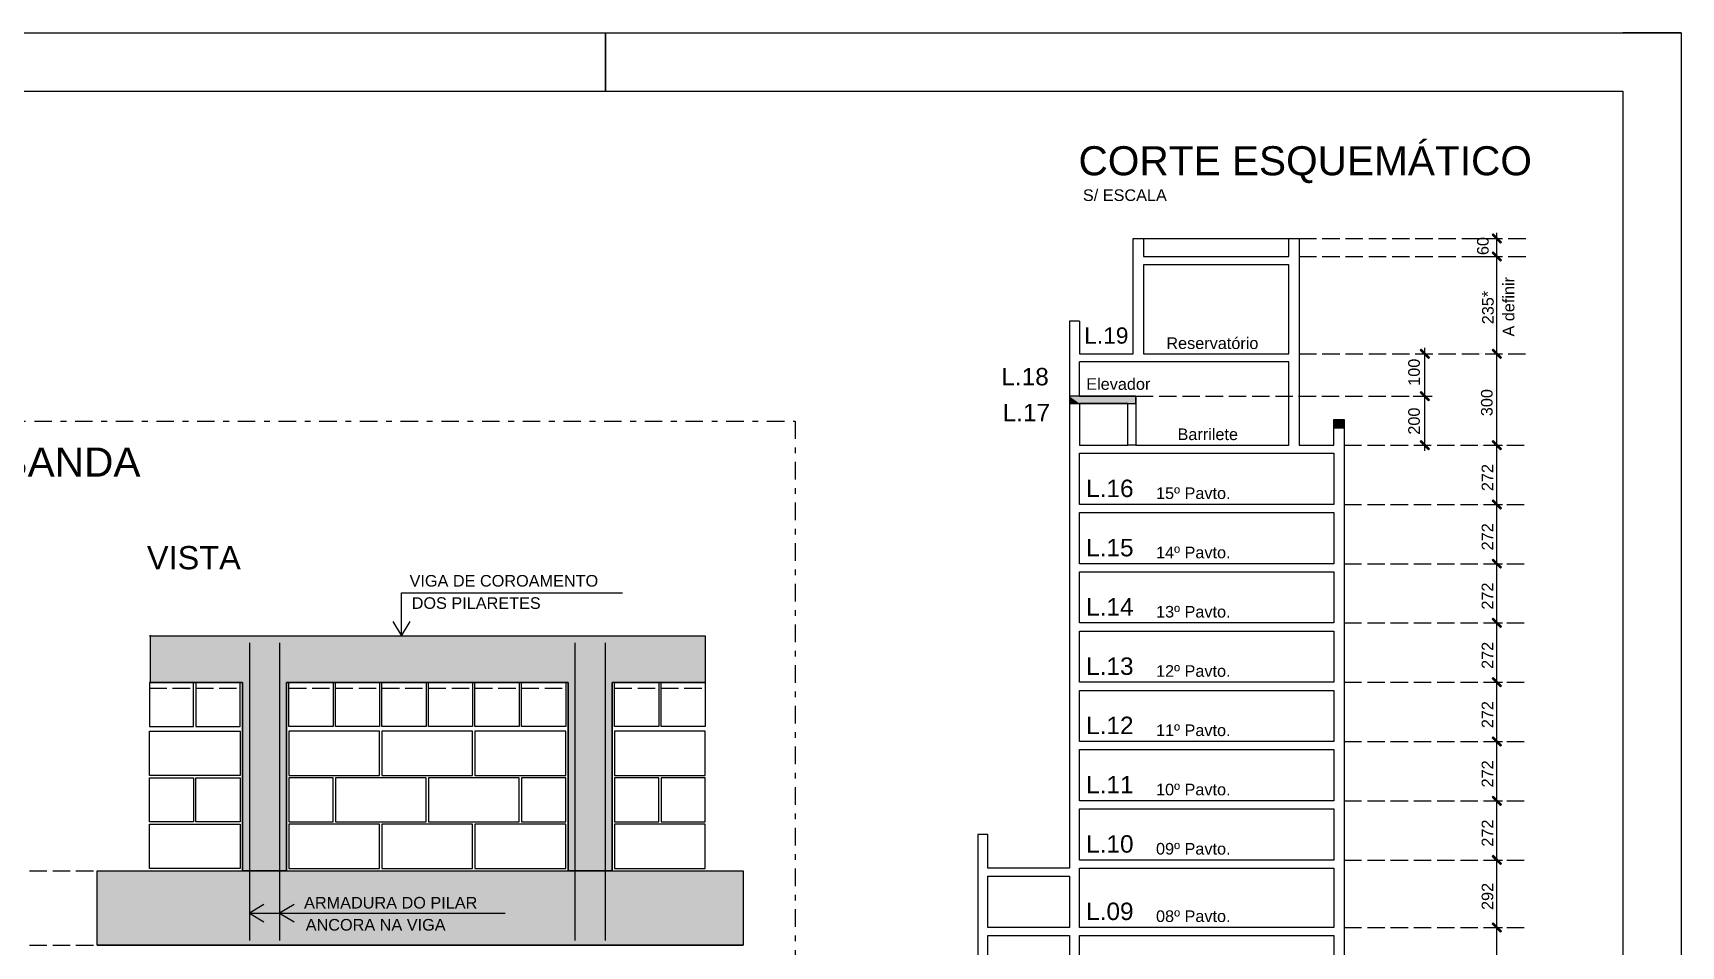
# Model space of a CAD drawing. Extents: x 0 to 95, y 0 to 59.4.
# Drawn here: x 66.65 to 95, y 43.68 to 59.4 of the extents above; entities that cross this region are included whole.
import ezdxf

# ---------------------------------------------------------------- set-up
doc = ezdxf.new("R2010")
doc.units = 0
doc.header["$MEASUREMENT"] = 0
doc.linetypes.add('ESTILO_TQS_0003', pattern=[0.9199999999999999, 0.3, -0.15, 0.02, -0.15, 0.3])
doc.linetypes.add('ESTILO_TQS_0005', pattern=[0.4, 0.3, -0.1])
for name, color, linetype in [('1', 1, 'CONTINUOUS'), ('2', 2, 'CONTINUOUS'), ('21', 254, 'CONTINUOUS'), ('3', 3, 'CONTINUOUS'), ('4', 4, 'CONTINUOUS'), ('5', 5, 'CONTINUOUS'), ('7', 7, 'CONTINUOUS'), ('8', 8, 'CONTINUOUS')]:
    doc.layers.add(name, color=color, linetype=linetype)
doc.styles.add('TQS_ARIAL', font='arial.ttf')

msp = doc.modelspace()

# ---------------------------------------------------------------- linework, layer by layer
at = {"layer": '1', "linetype": 'Continuous'}
for p, q in [((85.754225, 55.861164), (88.254225, 55.861164)), ((91.55344, 55.861164), (91.930287, 55.861164)), ((91.830287, 55.450056), (91.830287, 55.961164)), ((91.830287, 53.777972), (91.830287, 55.650056)), ((91.443505, 55.550056), (91.930287, 55.550056)), ((91.786896, 55.550056), (91.930287, 55.550056)), ((90.477051, 53.877972), (90.69243, 53.877972)), ((90.59243, 53.046331), (90.59243, 53.977972)), ((91.6586, 53.877972), (91.930287, 53.877972)), ((91.661952, 53.877972), (91.930287, 53.877972)), ((91.830287, 52.204828), (91.830287, 53.977972)), ((90.391484, 53.146331), (90.69243, 53.146331)), ((90.420743, 53.146331), (90.69243, 53.146331)), ((90.59243, 52.204828), (90.59243, 53.246331)), ((90.420743, 52.304828), (90.69243, 52.304828)), ((91.6586, 52.304828), (91.930287, 52.304828)), ((91.6936, 52.304828), (91.930287, 52.304828)), ((91.830287, 51.184828), (91.830287, 52.404828)), ((91.830287, 50.164828), (91.830287, 51.384828)), ((91.6586, 51.284828), (91.930287, 51.284828)), ((91.6936, 51.284828), (91.930287, 51.284828)), ((91.6586, 50.264828), (91.930287, 50.264828)), ((91.6936, 50.264828), (91.930287, 50.264828)), ((91.830287, 49.144828), (91.830287, 50.364828)), ((91.830287, 48.124828), (91.830287, 49.344828)), ((91.6586, 49.244828), (91.930287, 49.244828)), ((91.6936, 49.244828), (91.930287, 49.244828)), ((91.6586, 48.224828), (91.930287, 48.224828)), ((91.6936, 48.224828), (91.930287, 48.224828)), ((91.830287, 47.104828), (91.830287, 48.324828)), ((91.6586, 47.204828), (91.930287, 47.204828)), ((91.6936, 47.204828), (91.930287, 47.204828)), ((91.830287, 46.084828), (91.830287, 47.304828)), ((91.830287, 45.064828), (91.830287, 46.284828)), ((91.6586, 46.184828), (91.930287, 46.184828)), ((91.6936, 46.184828), (91.930287, 46.184828)), ((91.6586, 45.164828), (91.930287, 45.164828)), ((91.6936, 45.164828), (91.930287, 45.164828)), ((91.830287, 43.904828), (91.830287, 45.264828)), ((91.6586, 44.004828), (91.930287, 44.004828)), ((91.6936, 44.004828), (91.930287, 44.004828)), ((91.830287, 42.884828), (91.830287, 44.104828))]:
    msp.add_line(p, q, dxfattribs=at)
at = {"layer": '1', "linetype": 'ESTILO_TQS_0005'}
for p, q in [((88.429225, 55.861164), (92.337975, 55.861164)), ((88.429225, 55.550056), (92.337975, 55.550056)), ((88.429225, 53.877972), (92.324877, 53.877972)), ((85.622117, 53.146331), (90.7711, 53.146331)), ((89.204225, 52.304828), (92.337975, 52.304828)), ((89.204225, 51.284828), (92.337975, 51.284828)), ((89.204225, 50.264828), (92.337975, 50.264828)), ((89.204225, 49.244828), (92.337975, 49.244828)), ((89.204225, 48.224828), (92.337975, 48.224828)), ((89.204225, 47.204828), (92.337975, 47.204828)), ((89.204225, 46.184828), (92.337975, 46.184828)), ((89.204225, 45.164828), (92.337975, 45.164828)), ((89.204225, 44.004828), (92.337975, 44.004828))]:
    msp.add_line(p, q, dxfattribs=at)
at = {"layer": '1', "linetype": 'Continuous'}
for points in [[(39.500016, 59.400071), (58.000016, 59.400071), (58.000016, 58.400071), (58.000016, 59.400071), (76.500016, 59.400071), (76.500016, 58.400071), (76.500016, 59.400071), (95.000016, 59.400071), (94.000016, 59.400071), (95.000016, 59.400071), (95.000016, 29.700071), (94.000016, 29.700071), (95.000016, 29.700071), (95.000016, 7.1e-05), (76.500016, 7.1e-05), (76.500016, 1.000071), (76.500016, 7.1e-05), (58.000016, 7.1e-05), (58.000016, 1.000071), (58.000016, 7.1e-05), (39.500016, 7.1e-05)], [(91.909847, 55.799281), (91.766942, 55.942186), (91.749264, 55.924509), (91.89217, 55.781603), (91.909847, 55.799281)], [(91.909847, 55.488173), (91.766942, 55.631078), (91.749264, 55.613401), (91.89217, 55.470495), (91.909847, 55.488173)], [(91.909847, 55.488173), (91.766942, 55.631078), (91.749264, 55.613401), (91.89217, 55.470495), (91.909847, 55.488173)], [(90.67199, 53.816089), (90.529085, 53.958994), (90.511407, 53.941317), (90.654312, 53.798411), (90.67199, 53.816089)], [(91.909847, 53.816089), (91.766942, 53.958994), (91.749264, 53.941317), (91.89217, 53.798411), (91.909847, 53.816089)], [(91.909847, 53.816089), (91.766942, 53.958994), (91.749264, 53.941317), (91.89217, 53.798411), (91.909847, 53.816089)], [(90.67199, 53.084448), (90.529085, 53.227354), (90.511407, 53.209676), (90.654312, 53.06677), (90.67199, 53.084448)], [(90.67199, 53.084448), (90.529085, 53.227354), (90.511407, 53.209676), (90.654312, 53.06677), (90.67199, 53.084448)], [(90.67199, 52.242945), (90.529085, 52.38585), (90.511407, 52.368172), (90.654312, 52.225267), (90.67199, 52.242945)], [(91.909847, 52.242945), (91.766942, 52.38585), (91.749264, 52.368172), (91.89217, 52.225267), (91.909847, 52.242945)], [(91.909847, 52.242945), (91.766942, 52.38585), (91.749264, 52.368172), (91.89217, 52.225267), (91.909847, 52.242945)], [(91.909847, 51.222945), (91.766942, 51.36585), (91.749264, 51.348172), (91.89217, 51.205267), (91.909847, 51.222945)], [(91.909847, 51.222945), (91.766942, 51.36585), (91.749264, 51.348172), (91.89217, 51.205267), (91.909847, 51.222945)], [(91.909847, 50.202945), (91.766942, 50.34585), (91.749264, 50.328172), (91.89217, 50.185267), (91.909847, 50.202945)], [(91.909847, 50.202945), (91.766942, 50.34585), (91.749264, 50.328172), (91.89217, 50.185267), (91.909847, 50.202945)], [(72.989726, 49.02121), (72.989726, 49.76427), (76.793649, 49.76427)], [(91.909847, 49.182945), (91.766942, 49.32585), (91.749264, 49.308172), (91.89217, 49.165267), (91.909847, 49.182945)], [(91.909847, 49.182945), (91.766942, 49.32585), (91.749264, 49.308172), (91.89217, 49.165267), (91.909847, 49.182945)], [(91.909847, 48.162945), (91.766942, 48.30585), (91.749264, 48.288172), (91.89217, 48.145267), (91.909847, 48.162945)], [(91.909847, 48.162945), (91.766942, 48.30585), (91.749264, 48.288172), (91.89217, 48.145267), (91.909847, 48.162945)], [(91.909847, 47.142945), (91.766942, 47.28585), (91.749264, 47.268172), (91.89217, 47.125267), (91.909847, 47.142945)], [(91.909847, 47.142945), (91.766942, 47.28585), (91.749264, 47.268172), (91.89217, 47.125267), (91.909847, 47.142945)], [(91.909847, 46.122945), (91.766942, 46.26585), (91.749264, 46.248172), (91.89217, 46.105267), (91.909847, 46.122945)], [(91.909847, 46.122945), (91.766942, 46.26585), (91.749264, 46.248172), (91.89217, 46.105267), (91.909847, 46.122945)], [(91.909847, 45.102945), (91.766942, 45.24585), (91.749264, 45.228172), (91.89217, 45.085267), (91.909847, 45.102945)], [(91.909847, 45.102945), (91.766942, 45.24585), (91.749264, 45.228172), (91.89217, 45.085267), (91.909847, 45.102945)], [(70.375269, 44.249023), (74.773704, 44.249023)], [(91.909847, 43.942945), (91.766942, 44.08585), (91.749264, 44.068172), (91.89217, 43.925267), (91.909847, 43.942945)], [(91.909847, 43.942945), (91.766942, 44.08585), (91.749264, 44.068172), (91.89217, 43.925267), (91.909847, 43.942945)]]:
    msp.add_lwpolyline(points, dxfattribs=at)
for points in [[(91.909847, 55.799281), (91.766942, 55.942186), (91.749264, 55.924509)], [(91.909847, 55.799281), (91.749264, 55.924509), (91.89217, 55.781603)], [(91.909847, 55.488173), (91.766942, 55.631078), (91.749264, 55.613401)], [(91.909847, 55.488173), (91.766942, 55.631078), (91.749264, 55.613401)], [(91.909847, 55.488173), (91.749264, 55.613401), (91.89217, 55.470495)], [(91.909847, 55.488173), (91.749264, 55.613401), (91.89217, 55.470495)], [(91.909847, 55.799281), (91.89217, 55.781603), (91.909847, 55.799281)], [(91.909847, 55.488173), (91.89217, 55.470495), (91.909847, 55.488173)], [(91.909847, 55.488173), (91.89217, 55.470495), (91.909847, 55.488173)], [(90.67199, 53.816089), (90.529085, 53.958994), (90.511407, 53.941317)], [(90.67199, 53.816089), (90.511407, 53.941317), (90.654312, 53.798411)], [(91.909847, 53.816089), (91.766942, 53.958994), (91.749264, 53.941317)], [(91.909847, 53.816089), (91.766942, 53.958994), (91.749264, 53.941317)], [(91.909847, 53.816089), (91.749264, 53.941317), (91.89217, 53.798411)], [(91.909847, 53.816089), (91.749264, 53.941317), (91.89217, 53.798411)], [(90.67199, 53.816089), (90.654312, 53.798411), (90.67199, 53.816089)], [(91.909847, 53.816089), (91.89217, 53.798411), (91.909847, 53.816089)], [(91.909847, 53.816089), (91.89217, 53.798411), (91.909847, 53.816089)], [(90.67199, 53.084448), (90.529085, 53.227354), (90.511407, 53.209676)], [(90.67199, 53.084448), (90.529085, 53.227354), (90.511407, 53.209676)], [(90.67199, 53.084448), (90.511407, 53.209676), (90.654312, 53.06677)], [(90.67199, 53.084448), (90.511407, 53.209676), (90.654312, 53.06677)], [(90.67199, 53.084448), (90.654312, 53.06677), (90.67199, 53.084448)], [(90.67199, 53.084448), (90.654312, 53.06677), (90.67199, 53.084448)], [(90.67199, 52.242945), (90.529085, 52.38585), (90.511407, 52.368172)], [(90.67199, 52.242945), (90.511407, 52.368172), (90.654312, 52.225267)], [(90.67199, 52.242945), (90.654312, 52.225267), (90.67199, 52.242945)], [(91.909847, 52.242945), (91.766942, 52.38585), (91.749264, 52.368172)], [(91.909847, 52.242945), (91.766942, 52.38585), (91.749264, 52.368172)], [(91.909847, 52.242945), (91.749264, 52.368172), (91.89217, 52.225267)], [(91.909847, 52.242945), (91.749264, 52.368172), (91.89217, 52.225267)], [(91.909847, 52.242945), (91.89217, 52.225267), (91.909847, 52.242945)], [(91.909847, 52.242945), (91.89217, 52.225267), (91.909847, 52.242945)], [(91.909847, 51.222945), (91.766942, 51.36585), (91.749264, 51.348172)], [(91.909847, 51.222945), (91.766942, 51.36585), (91.749264, 51.348172)], [(91.909847, 51.222945), (91.749264, 51.348172), (91.89217, 51.205267)], [(91.909847, 51.222945), (91.749264, 51.348172), (91.89217, 51.205267)], [(91.909847, 51.222945), (91.89217, 51.205267), (91.909847, 51.222945)], [(91.909847, 51.222945), (91.89217, 51.205267), (91.909847, 51.222945)], [(91.909847, 50.202945), (91.766942, 50.34585), (91.749264, 50.328172)], [(91.909847, 50.202945), (91.766942, 50.34585), (91.749264, 50.328172)], [(91.909847, 50.202945), (91.749264, 50.328172), (91.89217, 50.185267)], [(91.909847, 50.202945), (91.749264, 50.328172), (91.89217, 50.185267)], [(91.909847, 50.202945), (91.89217, 50.185267), (91.909847, 50.202945)], [(91.909847, 50.202945), (91.89217, 50.185267), (91.909847, 50.202945)], [(91.909847, 49.182945), (91.766942, 49.32585), (91.749264, 49.308172)], [(91.909847, 49.182945), (91.766942, 49.32585), (91.749264, 49.308172)], [(91.909847, 49.182945), (91.749264, 49.308172), (91.89217, 49.165267)], [(91.909847, 49.182945), (91.749264, 49.308172), (91.89217, 49.165267)], [(91.909847, 49.182945), (91.89217, 49.165267), (91.909847, 49.182945)], [(91.909847, 49.182945), (91.89217, 49.165267), (91.909847, 49.182945)], [(91.909847, 48.162945), (91.766942, 48.30585), (91.749264, 48.288172)], [(91.909847, 48.162945), (91.766942, 48.30585), (91.749264, 48.288172)], [(91.909847, 48.162945), (91.749264, 48.288172), (91.89217, 48.145267)], [(91.909847, 48.162945), (91.749264, 48.288172), (91.89217, 48.145267)], [(91.909847, 48.162945), (91.89217, 48.145267), (91.909847, 48.162945)], [(91.909847, 48.162945), (91.89217, 48.145267), (91.909847, 48.162945)], [(91.909847, 47.142945), (91.766942, 47.28585), (91.749264, 47.268172)], [(91.909847, 47.142945), (91.766942, 47.28585), (91.749264, 47.268172)], [(91.909847, 47.142945), (91.749264, 47.268172), (91.89217, 47.125267)], [(91.909847, 47.142945), (91.749264, 47.268172), (91.89217, 47.125267)], [(91.909847, 47.142945), (91.89217, 47.125267), (91.909847, 47.142945)], [(91.909847, 47.142945), (91.89217, 47.125267), (91.909847, 47.142945)], [(91.909847, 46.122945), (91.766942, 46.26585), (91.749264, 46.248172)], [(91.909847, 46.122945), (91.766942, 46.26585), (91.749264, 46.248172)], [(91.909847, 46.122945), (91.749264, 46.248172), (91.89217, 46.105267)], [(91.909847, 46.122945), (91.749264, 46.248172), (91.89217, 46.105267)], [(91.909847, 46.122945), (91.89217, 46.105267), (91.909847, 46.122945)], [(91.909847, 46.122945), (91.89217, 46.105267), (91.909847, 46.122945)], [(91.909847, 45.102945), (91.766942, 45.24585), (91.749264, 45.228172)], [(91.909847, 45.102945), (91.766942, 45.24585), (91.749264, 45.228172)], [(91.909847, 45.102945), (91.749264, 45.228172), (91.89217, 45.085267)], [(91.909847, 45.102945), (91.749264, 45.228172), (91.89217, 45.085267)], [(91.909847, 45.102945), (91.89217, 45.085267), (91.909847, 45.102945)], [(91.909847, 45.102945), (91.89217, 45.085267), (91.909847, 45.102945)], [(91.909847, 43.942945), (91.766942, 44.08585), (91.749264, 44.068172)], [(91.909847, 43.942945), (91.766942, 44.08585), (91.749264, 44.068172)], [(91.909847, 43.942945), (91.749264, 44.068172), (91.89217, 43.925267)], [(91.909847, 43.942945), (91.749264, 44.068172), (91.89217, 43.925267)], [(91.909847, 43.942945), (91.89217, 43.925267), (91.909847, 43.942945)], [(91.909847, 43.942945), (91.89217, 43.925267), (91.909847, 43.942945)]]:
    msp.add_solid(points, dxfattribs=at)
at = {"layer": '2', "linetype": 'Continuous'}
for p, q in [((91.45344, 55.861164), (91.45344, 55.861164)), ((91.343505, 55.550056), (91.343505, 55.550056)), ((91.686896, 55.550056), (91.686896, 55.550056)), ((90.377051, 53.877972), (90.377051, 53.877972)), ((91.5586, 53.877972), (91.5586, 53.877972)), ((91.561952, 53.877972), (91.561952, 53.877972)), ((90.291484, 53.146331), (90.291484, 53.146331)), ((90.320743, 53.146331), (90.320743, 53.146331)), ((90.320743, 52.304828), (90.320743, 52.304828)), ((91.5586, 52.304828), (91.5586, 52.304828)), ((91.5936, 52.304828), (91.5936, 52.304828)), ((91.5586, 51.284828), (91.5586, 51.284828)), ((91.5936, 51.284828), (91.5936, 51.284828)), ((91.5586, 50.264828), (91.5586, 50.264828)), ((91.5936, 50.264828), (91.5936, 50.264828)), ((91.5586, 49.244828), (91.5586, 49.244828)), ((91.5936, 49.244828), (91.5936, 49.244828)), ((91.5586, 48.224828), (91.5586, 48.224828)), ((91.5936, 48.224828), (91.5936, 48.224828)), ((91.5586, 47.204828), (91.5586, 47.204828)), ((91.5936, 47.204828), (91.5936, 47.204828)), ((91.5586, 46.184828), (91.5586, 46.184828)), ((91.5936, 46.184828), (91.5936, 46.184828)), ((91.5586, 45.164828), (91.5586, 45.164828)), ((91.5936, 45.164828), (91.5936, 45.164828)), ((91.5586, 44.004828), (91.5586, 44.004828)), ((91.5936, 44.004828), (91.5936, 44.004828))]:
    msp.add_line(p, q, dxfattribs=at)
at = {"layer": '2', "linetype": 'ESTILO_TQS_0005'}
for p, q in [((68.655269, 48.12121), (69.415269, 48.12121)), ((69.455269, 48.12121), (70.215269, 48.12121)), ((71.055269, 48.12121), (71.815269, 48.12121)), ((71.855269, 48.12121), (72.615269, 48.12121)), ((72.655269, 48.12121), (73.415269, 48.12121)), ((73.455269, 48.12121), (74.215269, 48.12121)), ((74.255269, 48.12121), (75.015269, 48.12121)), ((75.055269, 48.12121), (75.815269, 48.12121)), ((76.655269, 48.12121), (77.415269, 48.12121)), ((77.455269, 48.12121), (78.215269, 48.12121)), ((64.992155, 44.98121), (67.757016, 44.98121)), ((64.992155, 43.70121), (67.757016, 43.70121))]:
    msp.add_line(p, q, dxfattribs=at)
at = {"layer": '2', "linetype": 'ESTILO_TQS_0003'}
msp.add_lwpolyline([(59.676814, 52.716188), (79.761438, 52.716188), (79.761438, 38.579884), (59.676814, 38.579884), (59.676814, 52.716188)], dxfattribs=at)
at = {"layer": '2', "linetype": 'Continuous'}
for points in [[(72.839726, 49.268352), (72.989726, 49.02121), (73.139726, 49.268352)], [(68.655269, 47.46121), (69.415269, 47.46121), (69.415269, 48.22121), (68.655269, 48.22121), (68.655269, 47.46121)], [(69.455269, 47.46121), (70.215269, 47.46121), (70.215269, 48.22121), (69.455269, 48.22121), (69.455269, 47.46121)], [(71.815269, 47.46121), (71.055269, 47.46121), (71.055269, 48.22121), (71.815269, 48.22121), (71.815269, 47.46121)], [(72.615269, 47.46121), (71.855269, 47.46121), (71.855269, 48.22121), (72.615269, 48.22121), (72.615269, 47.46121)], [(73.415269, 47.46121), (72.655269, 47.46121), (72.655269, 48.22121), (73.415269, 48.22121), (73.415269, 47.46121)], [(74.215269, 47.46121), (73.455269, 47.46121), (73.455269, 48.22121), (74.215269, 48.22121), (74.215269, 47.46121)], [(75.015269, 47.46121), (74.255269, 47.46121), (74.255269, 48.22121), (75.015269, 48.22121), (75.015269, 47.46121)], [(75.815269, 47.46121), (75.055269, 47.46121), (75.055269, 48.22121), (75.815269, 48.22121), (75.815269, 47.46121)], [(77.415269, 47.46121), (76.655269, 47.46121), (76.655269, 48.22121), (77.415269, 48.22121), (77.415269, 47.46121)], [(78.215269, 47.46121), (77.455269, 47.46121), (77.455269, 48.22121), (78.215269, 48.22121), (78.215269, 47.46121)], [(68.655269, 47.38121), (70.215269, 47.38121), (70.215269, 46.62121), (68.655269, 46.62121), (68.655269, 47.38121)], [(72.615269, 47.38121), (71.055269, 47.38121), (71.055269, 46.62121), (72.615269, 46.62121), (72.615269, 47.38121)], [(74.215269, 47.38121), (72.655269, 47.38121), (72.655269, 46.62121), (74.215269, 46.62121), (74.215269, 47.38121)], [(75.815269, 47.38121), (74.255269, 47.38121), (74.255269, 46.62121), (75.815269, 46.62121), (75.815269, 47.38121)], [(78.215269, 47.38121), (76.655269, 47.38121), (76.655269, 46.62121), (78.215269, 46.62121), (78.215269, 47.38121)], [(68.655269, 46.58121), (69.415269, 46.58121), (69.415269, 45.82121), (68.655269, 45.82121), (68.655269, 46.58121)], [(69.455269, 46.58121), (70.215269, 46.58121), (70.215269, 45.82121), (69.455269, 45.82121), (69.455269, 46.58121)], [(71.815269, 46.58121), (71.055269, 46.58121), (71.055269, 45.82121), (71.815269, 45.82121), (71.815269, 46.58121)], [(73.415269, 46.58121), (71.855269, 46.58121), (71.855269, 45.82121), (73.415269, 45.82121), (73.415269, 46.58121)], [(75.015269, 46.58121), (73.455269, 46.58121), (73.455269, 45.82121), (75.015269, 45.82121), (75.015269, 46.58121)], [(75.815269, 46.58121), (75.055269, 46.58121), (75.055269, 45.82121), (75.815269, 45.82121), (75.815269, 46.58121)], [(77.415269, 46.58121), (76.655269, 46.58121), (76.655269, 45.82121), (77.415269, 45.82121), (77.415269, 46.58121)], [(78.215269, 46.58121), (77.455269, 46.58121), (77.455269, 45.82121), (78.215269, 45.82121), (78.215269, 46.58121)], [(68.655269, 45.78121), (70.215269, 45.78121), (70.215269, 45.02121), (68.655269, 45.02121), (68.655269, 45.78121)], [(72.615269, 45.78121), (71.055269, 45.78121), (71.055269, 45.02121), (72.615269, 45.02121), (72.615269, 45.78121)], [(74.215269, 45.78121), (72.655269, 45.78121), (72.655269, 45.02121), (74.215269, 45.02121), (74.215269, 45.78121)], [(75.815269, 45.78121), (74.255269, 45.78121), (74.255269, 45.02121), (75.815269, 45.02121), (75.815269, 45.78121)], [(78.215269, 45.78121), (76.655269, 45.78121), (76.655269, 45.02121), (78.215269, 45.02121), (78.215269, 45.78121)], [(70.622411, 44.399023), (70.375269, 44.249023), (70.622411, 44.099023)], [(71.142411, 44.399023), (70.895269, 44.249023), (71.142411, 44.099023)]]:
    msp.add_lwpolyline(points, dxfattribs=at)
at = {"layer": '21', "linetype": 'Continuous'}
msp.add_lwpolyline([(67.757016, 44.98121), (78.868793, 44.98121), (78.868793, 43.70121), (67.757016, 43.70121), (67.757016, 44.98121)], dxfattribs=at)
for points in [[(67.757016, 44.98121), (78.868793, 44.98121), (78.868793, 43.70121)], [(67.757016, 44.98121), (78.868793, 43.70121), (67.757016, 43.70121)], [(67.757016, 44.98121), (67.757016, 43.70121), (67.757016, 44.98121)]]:
    msp.add_solid(points, dxfattribs=at)
at = {"layer": '3', "linetype": 'Continuous'}
for p, q in [((84.654225, 53.146331), (84.654225, 53.737972)), ((68.655269, 48.22121), (70.235269, 48.22121)), ((69.435269, 48.22121), (70.255269, 48.22121)), ((71.015269, 44.98121), (71.015269, 48.22121)), ((71.015269, 48.22121), (75.815269, 48.22121)), ((71.055269, 48.22121), (75.815269, 48.22121)), ((76.615269, 44.98121), (76.615269, 48.22121)), ((76.655269, 48.22121), (78.215269, 48.22121)), ((67.757016, 44.98121), (70.235269, 44.98121)), ((76.635269, 44.98121), (78.868793, 44.98121)), ((67.757016, 43.70121), (78.868793, 43.70121))]:
    msp.add_line(p, q, dxfattribs=at)
for points in [[(84.654225, 54.437972), (84.654225, 53.877972), (85.579225, 53.877972), (85.579225, 55.861164), (85.754225, 55.861164), (85.754225, 55.550056), (88.254225, 55.550056), (88.254225, 55.861164), (88.429225, 55.861164), (88.429225, 52.304827), (89.029225, 52.304827), (89.029225, 52.744827), (89.204225, 52.744827), (89.204225, 39.784827)], [(85.754225, 55.410056), (85.754225, 53.877972), (88.254225, 53.877972), (88.254225, 55.410056), (85.754225, 55.410056)], [(84.654225, 54.437972), (84.479225, 54.437972), (84.479225, 45.024827)], [(85.622117, 52.304827), (88.254225, 52.304827), (88.254225, 53.737972), (84.654225, 53.737972)], [(84.654225, 53.146331), (85.622117, 53.146331), (85.622117, 52.304827), (85.482117, 52.304827), (85.482117, 53.0214), (84.654225, 53.0214), (84.654225, 52.304827), (85.482117, 52.304827)], [(84.654225, 52.164827), (89.029225, 52.164827), (89.029225, 51.284827), (84.654225, 51.284827), (84.654225, 52.164827)], [(84.654225, 51.144827), (89.029225, 51.144827), (89.029225, 50.264827), (84.654225, 50.264827), (84.654225, 51.144827)], [(84.654225, 50.124827), (89.029225, 50.124827), (89.029225, 49.244827), (84.654225, 49.244827), (84.654225, 50.124827)], [(84.654225, 49.104827), (89.029225, 49.104827), (89.029225, 48.224827), (84.654225, 48.224827), (84.654225, 49.104827)], [(68.655269, 49.02121), (78.215269, 49.02121)], [(68.675269, 48.22121), (70.255269, 48.22121), (70.255269, 44.98121)], [(74.275269, 48.22121), (75.855269, 48.22121), (75.855269, 44.98121)], [(84.654225, 48.084827), (89.029225, 48.084827), (89.029225, 47.204827), (84.654225, 47.204827), (84.654225, 48.084827)], [(84.654225, 47.064827), (89.029225, 47.064827), (89.029225, 46.184827), (84.654225, 46.184827), (84.654225, 47.064827)], [(84.654225, 46.044827), (89.029225, 46.044827), (89.029225, 45.164827), (84.654225, 45.164827), (84.654225, 46.044827)], [(84.479225, 45.024827), (83.079225, 45.024827), (83.079225, 45.604827), (82.904225, 45.604827), (82.904225, 33.781745)], [(83.079225, 44.884827), (84.479225, 44.884827), (84.479225, 44.004827), (83.079225, 44.004827), (83.079225, 44.884827)], [(84.654225, 45.024827), (89.029225, 45.024827), (89.029225, 44.004827), (84.654225, 44.004827), (84.654225, 45.024827)], [(83.079225, 43.864827), (84.479225, 43.864827), (84.479225, 42.984827), (83.079225, 42.984827), (83.079225, 43.864827)], [(84.654225, 43.864827), (89.029225, 43.864827), (89.029225, 42.984827), (84.654225, 42.984827), (84.654225, 43.864827)]]:
    msp.add_lwpolyline(points, dxfattribs=at)
at = {"layer": '5', "linetype": 'Continuous'}
for p, q in [((70.375269, 48.90121), (70.375269, 43.78121)), ((70.895269, 48.90121), (70.895269, 43.78121)), ((75.975269, 48.90121), (75.975269, 43.78121)), ((76.495269, 48.90121), (76.495269, 43.78121))]:
    msp.add_line(p, q, dxfattribs=at)
at = {"layer": '7', "linetype": 'Continuous'}
msp.add_lwpolyline([(2.500016, 58.400071), (94.000016, 58.400071), (94.000016, 1.000071), (2.500016, 1.000071), (2.500016, 58.400071)], dxfattribs=at)
at = {"layer": '8', "linetype": 'Continuous'}
for points in [[(84.654225, 53.0214), (85.622117, 53.0214), (85.622117, 53.146331), (84.479225, 53.146331), (84.479225, 53.0214), (84.654225, 53.0214)], [(89.204225, 52.744827), (89.204225, 52.596358), (89.029225, 52.596358), (89.029225, 52.744827), (89.204225, 52.744827)], [(68.655269, 49.02121), (78.215269, 49.02121), (78.215269, 48.22121), (76.615269, 48.22121), (76.615269, 44.98121), (75.855269, 44.98121), (75.855269, 48.22121), (71.015269, 48.22121), (71.015269, 44.98121), (70.255269, 44.98121), (70.255269, 48.22121), (68.675269, 48.22121), (68.675269, 49.02121), (68.655269, 49.02121)]]:
    msp.add_lwpolyline(points, dxfattribs=at)
for points in [[(84.654225, 53.0214), (85.622117, 53.146331), (84.479225, 53.146331)], [(84.654225, 53.0214), (84.479225, 53.146331), (84.479225, 53.0214)], [(84.654225, 53.0214), (84.479225, 53.0214), (84.654225, 53.0214)], [(84.654225, 53.0214), (85.622117, 53.0214), (85.622117, 53.146331)], [(89.204225, 52.744827), (89.204225, 52.596358), (89.029225, 52.596358)], [(89.204225, 52.744827), (89.029225, 52.596358), (89.029225, 52.744827)], [(89.204225, 52.744827), (89.029225, 52.744827), (89.204225, 52.744827)], [(70.255269, 48.22121), (68.675269, 48.22121), (78.215269, 49.02121)], [(78.215269, 49.02121), (68.675269, 48.22121), (68.675269, 49.02121)], [(71.015269, 48.22121), (70.255269, 48.22121), (78.215269, 49.02121)], [(78.215269, 49.02121), (75.855269, 48.22121), (71.015269, 48.22121)], [(75.855269, 48.22121), (78.215269, 49.02121), (76.615269, 48.22121)], [(78.215269, 49.02121), (78.215269, 48.22121), (76.615269, 48.22121)], [(71.015269, 44.98121), (70.255269, 44.98121), (71.015269, 48.22121)], [(70.255269, 44.98121), (70.255269, 48.22121), (71.015269, 48.22121)], [(76.615269, 44.98121), (75.855269, 44.98121), (76.615269, 48.22121)], [(75.855269, 44.98121), (75.855269, 48.22121), (76.615269, 48.22121)]]:
    msp.add_solid(points, dxfattribs=at)

# ---------------------------------------------------------------- texts
at = {"layer": '2', "linetype": 'Continuous', "style": 'TQS_ARIAL'}
for s, p in [('S/ ESCALA', (84.711643, 56.507886)), ('Reservatório', (86.146874, 53.960267)), ('Elevador', (84.769543, 53.257677)), ('Barrilete', (86.33962, 52.39263)), ('15º Pavto.', (85.969503, 51.378489)), ('14º Pavto.', (85.969503, 50.358489)), ('VIGA DE COROAMENTO', (73.130245, 49.870391)), ('DOS PILARETES', (73.166492, 49.487207)), ('13º Pavto.', (85.969503, 49.338489)), ('12º Pavto.', (85.969503, 48.318489)), ('11º Pavto.', (85.969503, 47.298489)), ('10º Pavto.', (85.969503, 46.278489)), ('09º Pavto.', (85.969503, 45.258489)), ('ARMADURA DO PILAR', (71.315434, 44.329957)), ('08º Pavto.', (85.969503, 44.098489)), ('ANCORA NA VIGA', (71.343833, 43.949931))]:
    msp.add_text(s, height=0.2, dxfattribs=at).set_placement(p)
for s, p in [('60', (91.691283, 55.576557)), ('A definir', (92.133306, 54.174734)), ('235*', (91.777773, 54.386233)), ('100', (90.507312, 53.326983)), ('300', (91.758983, 52.804067)), ('200', (90.507312, 52.485479)), ('272', (91.770287, 51.514828)), ('272', (91.770287, 50.494828)), ('272', (91.770287, 49.474828)), ('272', (91.770287, 48.454828)), ('272', (91.770287, 47.434828)), ('272', (91.770287, 46.414828)), ('272', (91.770287, 45.394828)), ('292', (91.770287, 44.304828))]:
    msp.add_text(s, height=0.2, rotation=90, dxfattribs=at).set_placement(p)
at = {"layer": '4', "linetype": 'Continuous', "style": 'TQS_ARIAL'}
for s, height, p in [('L.19', 0.28, (84.734291, 54.052432)), ('L.18', 0.3, (83.30917, 53.334585)), ('L.17', 0.3, (83.331646, 52.716409)), ('L.16', 0.3, (84.76765, 51.41188)), ('L.15', 0.3, (84.76765, 50.39188)), ('L.14', 0.3, (84.76765, 49.37188)), ('L.13', 0.3, (84.76765, 48.35188)), ('L.12', 0.3, (84.76765, 47.33188)), ('L.11', 0.3, (84.76765, 46.31188)), ('L.10', 0.3, (84.76765, 45.29188)), ('L.09', 0.3, (84.76765, 44.13188))]:
    msp.add_text(s, height=height, dxfattribs=at).set_placement(p)
at = {"layer": '5', "linetype": 'Continuous', "style": 'TQS_ARIAL'}
for s, height, p in [('CORTE ESQUEMÁTICO', 0.5, (84.635963, 56.95028)), ('DETALHE - PLATIBANDA', 0.5, (60.312811, 51.763929)), ('VISTA', 0.4, (68.612692, 50.168536))]:
    msp.add_text(s, height=height, dxfattribs=at).set_placement(p)

doc.saveas('drawing.dxf')
